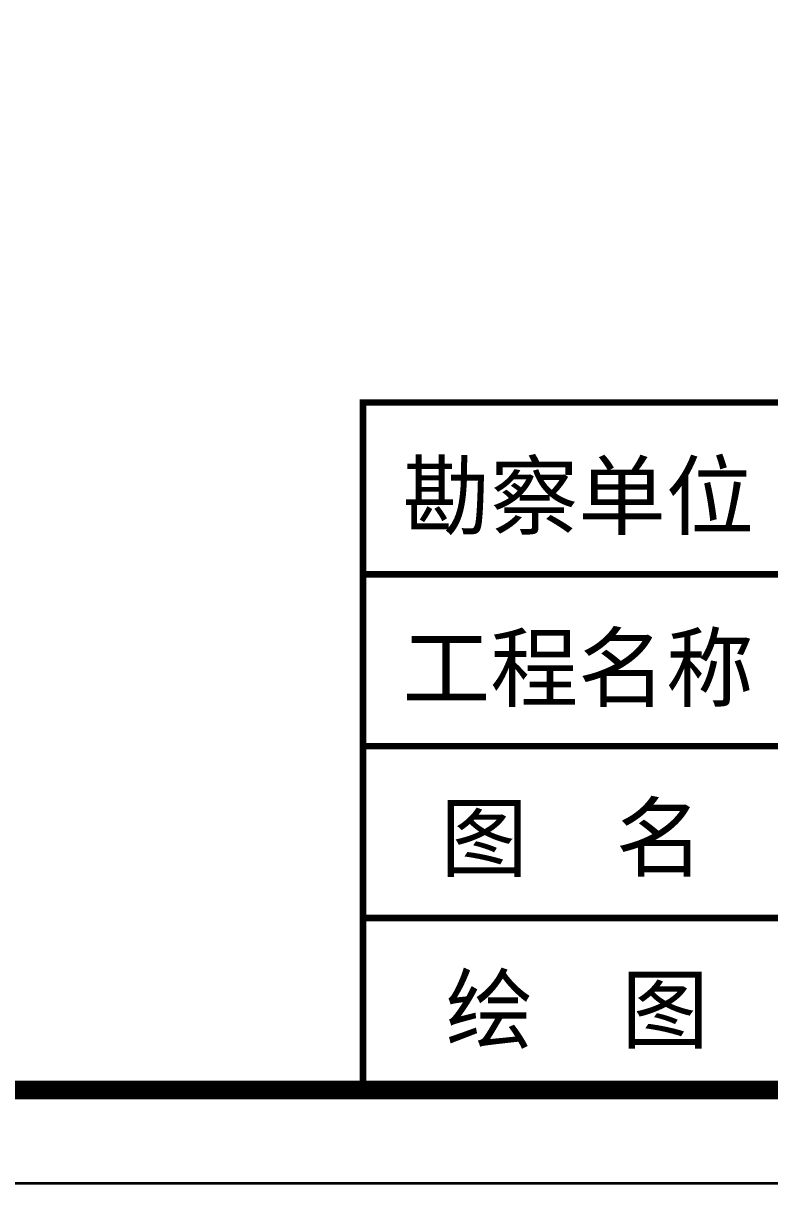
# Model space of a CAD drawing. Header units: millimetres. Extents: x -255 to 9196, y 129 to 426.
# Drawn here: x 8128.4 to 8168.4, y 129.3 to 191.4 of the extents above; entities that cross this region are included whole.
import ezdxf

# ---------------------------------------------------------------- set-up
doc = ezdxf.new("R2010")
doc.units = ezdxf.units.MM
doc.layers.add('不打印', color=7, linetype='Continuous', plot=False)
doc.layers.add('地质-图框', color=7, linetype='Continuous')
doc.styles.get("Standard").update_dxf_attribs({"font": 'simfang.ttf', "height": 2.5})

msp = doc.modelspace()

# ---------------------------------------------------------------- linework, layer by layer
at = {"const_width": 0.345}
for points in [[(8146.631, 171.112), (8330.49, 171.112), (8330.49, 134.34), (8146.631, 134.34), (8146.631, 171.112)], [(8146.631, 171.112), (8330.49, 171.112), (8330.49, 134.34), (8146.631, 134.34), (8146.631, 171.112)], [(8146.631, 161.919), (8330.49, 161.919)], [(8146.631, 152.726), (8330.49, 152.726)], [(8146.631, 143.533), (8330.49, 143.533)]]:
    msp.add_lwpolyline(points, dxfattribs=at)
at = {"layer": '不打印', "linetype": 'Continuous', "const_width": 0.15}
msp.add_lwpolyline([(7915.49, 129.34), (8335.49, 129.34), (8335.49, 426.34), (7915.49, 426.34), (7915.49, 129.34)], dxfattribs=at)
at = {"layer": '地质-图框', "linetype": 'Continuous', "const_width": 1}
msp.add_lwpolyline([(7920.49, 134.34), (8330.49, 134.34), (8330.49, 421.34), (7920.49, 421.34), (7920.49, 134.34), (8330.49, 134.34)], dxfattribs=at)

# ---------------------------------------------------------------- texts
for s, p in [('勘察单位', (8148.741, 164.392)), ('工程名称', (8148.741, 155.199)), ('图  名', (8150.767, 146.112)), ('绘  图', (8151.057, 136.919))]:
    msp.add_text(s, height=3.4474).set_placement(p)

doc.saveas('drawing.dxf')
